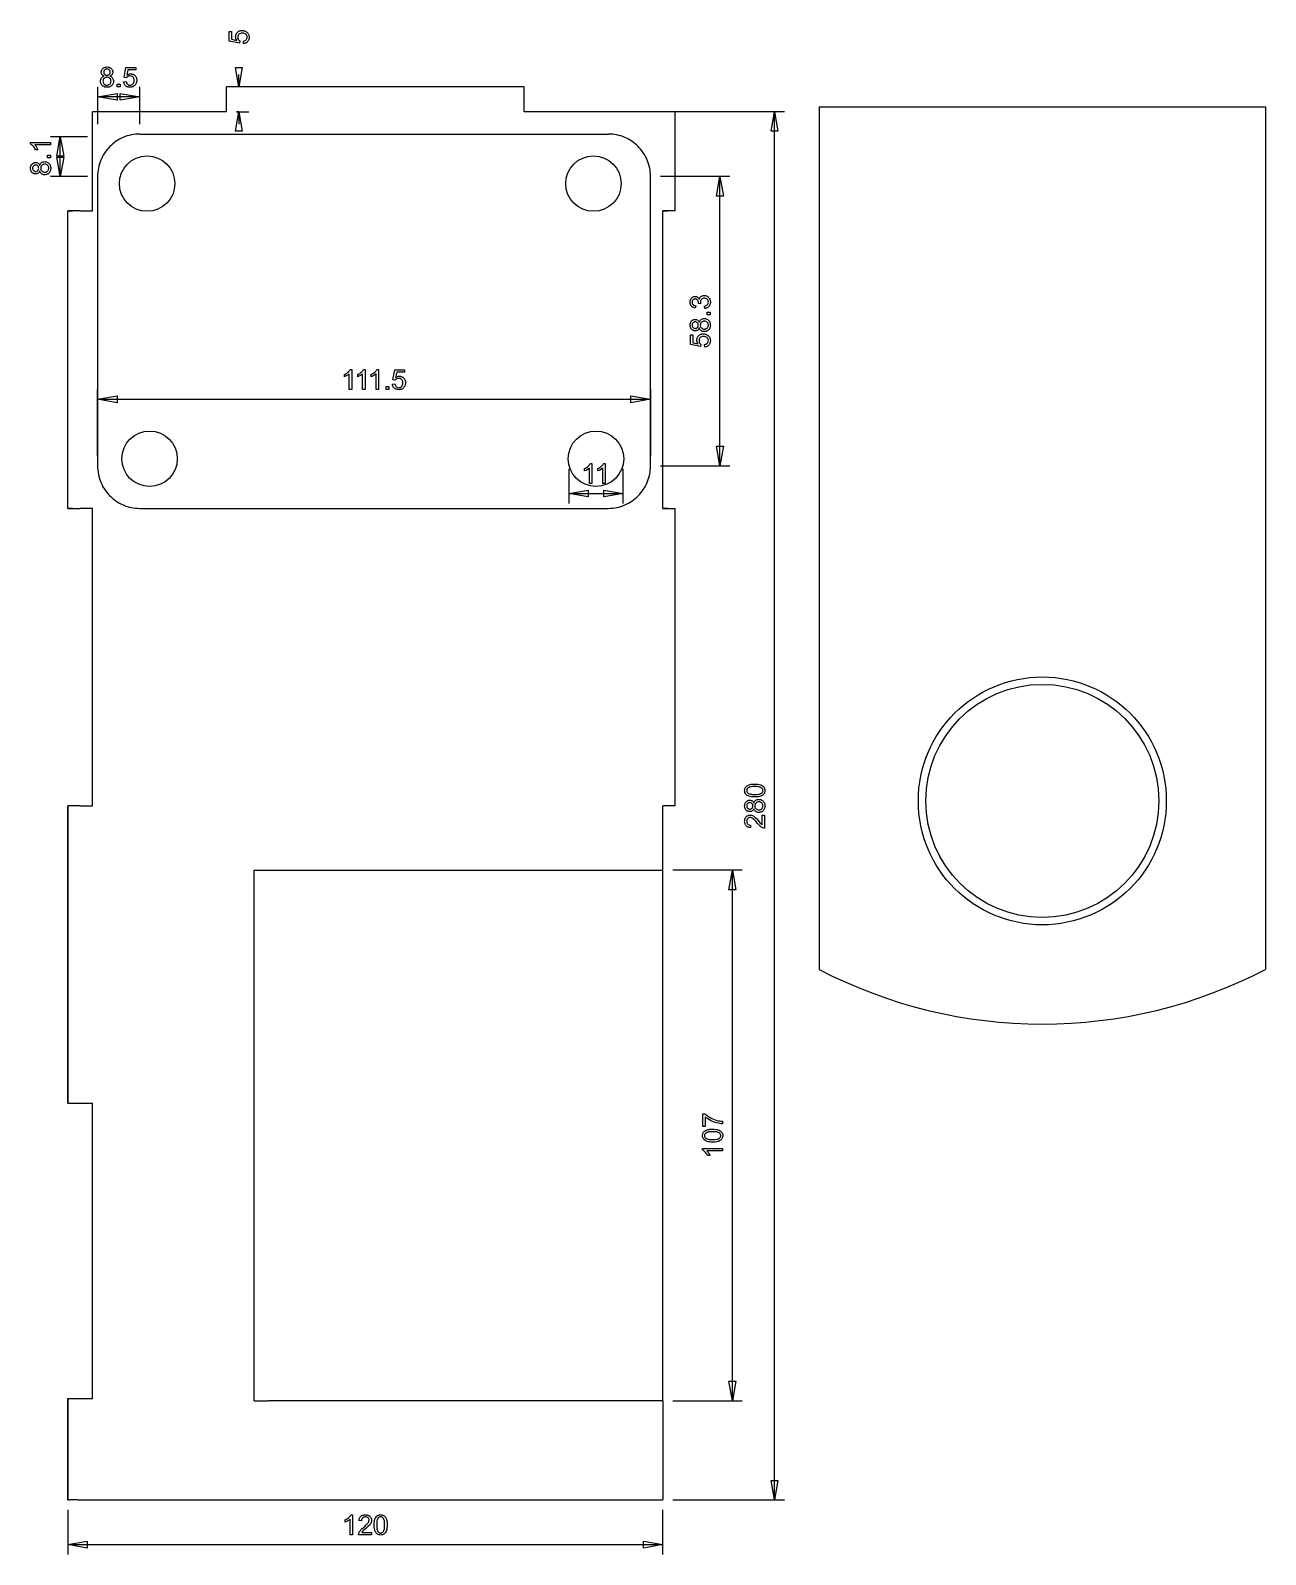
# Model space of a CAD drawing. Extents: x 4 to 590, y 49 to 419.
# Drawn here: x 340.5 to 589.5, y 59 to 366.4 of the extents above; entities that cross this region are included whole.
import ezdxf

# ---------------------------------------------------------------- set-up
doc = ezdxf.new("R2010")
doc.units = 0
doc.header["$LTSCALE"] = 10
doc.layers.add('Layer_1', color=7, linetype='CONTINUOUS')

msp = doc.modelspace()

# ---------------------------------------------------------------- linework, layer by layer
at = {"layer": 'Layer_1', "color": 7, "linetype": 'CONTINUOUS'}
for p, q in [((382.5, 355), (382.5, 357.5)), ((354, 355), (354, 347.5)), ((362.5, 347.5), (362.5, 355)), ((380, 350), (380, 355)), ((440, 355), (380, 355)), ((384.5, 355), (382, 355)), ((440, 350), (440, 355)), ((362.5, 353), (354, 353)), ((499.5, 351), (499.5, 177)), ((499.5, 351), (589.5, 351)), ((589.5, 351), (589.5, 177)), ((353, 330), (353, 350)), ((380, 350), (353, 350)), ((382, 350), (384.5, 350)), ((382.5, 350), (382, 350)), ((382.5, 350), (382.5, 347.5)), ((470, 350), (440, 350)), ((470.5, 350), (470, 350)), ((492.5, 350), (470, 350)), ((470.5, 330), (470.5, 350)), ((490.5, 70), (490.5, 350)), ((344.5, 345), (352, 345)), ((346.5, 336.9), (346.5, 345)), ((362.5, 345.5), (457, 345.5)), ((352, 336.9), (344.5, 336.9)), ((354, 336.9), (354, 278.6)), ((465.5, 278.6), (465.5, 336.9)), ((481.5, 336.9), (467.5, 336.9)), ((479.5, 278.6), (479.5, 336.9)), ((348, 270), (348, 330)), ((350.5, 330), (349, 330)), ((350.5, 330), (353, 330)), ((468, 270), (468, 330)), ((470.5, 330), (469, 330)), ((354, 280.6), (354, 294)), ((465.5, 294), (465.5, 280.6)), ((354, 292), (465.5, 292)), ((449, 278), (449, 271)), ((460, 271), (460, 278)), ((467.5, 278.6), (481.5, 278.6)), ((449, 273), (460, 273)), ((349, 270), (350.5, 270)), ((353, 270), (350.5, 270)), ((353, 210), (353, 270)), ((362.5, 270), (457, 270)), ((469, 270), (470.5, 270)), ((470.5, 210), (470.5, 270)), ((348, 210), (348, 150)), ((349, 210), (348, 210)), ((348, 150), (348, 210)), ((348, 210), (348, 150)), ((350.5, 210), (349, 210)), ((350.5, 210), (353, 210)), ((469, 210), (468, 210)), ((468, 197), (468, 210)), ((470.5, 210), (469, 210)), ((385.6, 90), (385.6, 197)), ((385.6, 197), (468, 197)), ((468, 90), (468, 197)), ((484, 197), (470, 197)), ((482, 90), (482, 197)), ((348, 150), (353, 150)), ((353, 90.5), (353, 150)), ((348, 70), (348, 90.5)), ((348, 90.5), (348, 70)), ((348, 90.5), (348, 70)), ((348, 90.5), (353, 90.5)), ((385.6, 90), (388.45, 90)), ((468, 90), (388.45, 90)), ((468, 90), (468, 70)), ((470, 90), (484, 90)), ((348, 70), (348.5, 70)), ((348, 68), (348, 59)), ((350, 70), (348.5, 70)), ((350, 70), (468, 70)), ((468, 59), (468, 68)), ((470, 70), (492.5, 70)), ((348, 61), (468, 61))]:
    msp.add_line(p, q, dxfattribs=at)
at = {"layer": 'Layer_1', "color": 7, "linetype": 'CONTINUOUS', "flags": 128}
for points in [[(383.45, 363.73), (383.41, 364.25), (383.59, 364.29), (383.74, 364.34), (383.87, 364.42), (383.97, 364.51), (384.06, 364.62), (384.12, 364.74), (384.15, 364.88), (384.16, 365.02), (384.15, 365.19), (384.1, 365.34), (384.01, 365.49), (383.9, 365.62), (383.75, 365.72), (383.59, 365.8), (383.4, 365.85), (383.19, 365.86), (382.99, 365.85), (382.81, 365.8), (382.66, 365.73), (382.52, 365.63), (382.42, 365.5), (382.34, 365.35), (382.3, 365.19), (382.28, 365.01), (382.29, 364.89), (382.31, 364.78), (382.34, 364.68), (382.39, 364.58), (382.45, 364.49), (382.51, 364.41), (382.59, 364.34), (382.67, 364.28), (382.61, 363.82), (380.55, 364.21), (380.55, 366.2), (381.02, 366.2), (381.02, 364.6), (382.1, 364.38), (381.99, 364.57), (381.91, 364.75), (381.86, 364.94), (381.85, 365.14), (381.85, 365.27), (381.87, 365.39), (381.9, 365.51), (381.94, 365.62), (381.99, 365.73), (382.05, 365.83), (382.13, 365.93), (382.21, 366.02), (382.3, 366.11), (382.41, 366.18), (382.51, 366.24), (382.63, 366.29), (382.75, 366.33), (382.87, 366.36), (383, 366.38), (383.14, 366.38), (383.28, 366.38), (383.41, 366.36), (383.53, 366.34), (383.65, 366.3), (383.77, 366.26), (383.88, 366.21), (383.98, 366.14), (384.08, 366.07), (384.2, 365.97), (384.3, 365.86), (384.38, 365.74), (384.45, 365.61), (384.5, 365.48), (384.54, 365.33), (384.56, 365.18), (384.57, 365.02), (384.55, 364.76), (384.53, 364.64), (384.49, 364.52), (384.45, 364.41), (384.4, 364.31), (384.33, 364.22), (384.26, 364.13), (384.18, 364.04), (384.1, 363.97), (384.01, 363.91), (383.91, 363.86), (383.8, 363.81), (383.69, 363.77), (383.58, 363.75), (383.45, 363.73)], [(355.36, 357.17), (355.21, 357.23), (355.09, 357.3), (354.99, 357.39), (354.9, 357.49), (354.84, 357.6), (354.79, 357.72), (354.76, 357.85), (354.76, 357.98), (354.76, 358.09), (354.78, 358.19), (354.8, 358.29), (354.83, 358.39), (354.88, 358.48), (354.93, 358.56), (355, 358.64), (355.07, 358.72), (355.15, 358.79), (355.24, 358.85), (355.33, 358.9), (355.43, 358.94), (355.54, 358.97), (355.66, 359), (355.9, 359.02), (356.15, 359), (356.27, 358.97), (356.38, 358.94), (356.48, 358.9), (356.57, 358.85), (356.66, 358.78), (356.75, 358.71), (356.82, 358.63), (356.89, 358.55), (356.94, 358.47), (356.99, 358.37), (357.02, 358.28), (357.05, 358.18), (357.06, 358.08), (357.07, 357.97), (357.06, 357.84), (357.03, 357.71), (356.98, 357.59), (356.92, 357.49), (356.84, 357.39), (356.74, 357.3), (356.62, 357.23), (356.48, 357.17), (356.65, 357.1), (356.8, 357.01), (356.93, 356.91), (357.04, 356.78), (357.12, 356.64), (357.18, 356.49), (357.22, 356.32), (357.23, 356.14), (357.22, 356.02), (357.21, 355.9), (357.18, 355.78), (357.14, 355.67), (357.09, 355.57), (357.03, 355.47), (356.95, 355.37), (356.87, 355.28), (356.77, 355.2), (356.67, 355.13), (356.56, 355.07), (356.45, 355.02), (356.32, 354.98), (356.19, 354.95), (356.06, 354.94), (355.91, 354.93), (355.77, 354.94), (355.63, 354.95), (355.5, 354.98), (355.38, 355.02), (355.26, 355.07), (355.15, 355.13), (355.05, 355.2), (354.96, 355.28), (354.87, 355.37), (354.8, 355.47), (354.74, 355.57), (354.69, 355.68), (354.65, 355.79), (354.62, 355.91), (354.6, 356.03), (354.59, 356.16), (354.61, 356.34), (354.64, 356.52), (354.71, 356.67), (354.79, 356.81), (354.9, 356.93), (355.03, 357.03), (355.18, 357.11), (355.36, 357.17)], [(355.1, 356.15), (355.11, 356.05), (355.12, 355.95), (355.16, 355.85), (355.2, 355.75), (355.25, 355.65), (355.32, 355.57), (355.4, 355.5), (355.49, 355.44), (355.6, 355.4), (355.7, 355.36), (355.81, 355.34), (355.92, 355.34), (356.09, 355.35), (356.24, 355.39), (356.38, 355.46), (356.5, 355.56), (356.6, 355.68), (356.67, 355.82), (356.71, 355.97), (356.73, 356.14), (356.71, 356.31), (356.67, 356.46), (356.6, 356.6), (356.49, 356.72), (356.37, 356.83), (356.23, 356.9), (356.07, 356.94), (355.9, 356.96), (355.74, 356.94), (355.58, 356.9), (355.45, 356.83), (355.33, 356.73), (355.23, 356.61), (355.16, 356.47), (355.11, 356.32), (355.1, 356.15)], [(355.26, 358), (355.27, 357.87), (355.3, 357.74), (355.36, 357.63), (355.44, 357.54), (355.54, 357.46), (355.65, 357.4), (355.78, 357.37), (355.92, 357.36), (356.05, 357.37), (356.17, 357.4), (356.28, 357.46), (356.38, 357.54), (356.46, 357.63), (356.52, 357.73), (356.55, 357.85), (356.56, 357.97), (356.55, 358.1), (356.52, 358.22), (356.46, 358.33), (356.37, 358.43), (356.28, 358.51), (356.17, 358.57), (356.04, 358.6), (355.91, 358.61), (355.78, 358.6), (355.65, 358.57), (355.54, 358.51), (355.44, 358.43), (355.36, 358.34), (355.3, 358.23), (355.27, 358.12), (355.26, 358)], [(359.26, 356.05), (359.78, 356.09), (359.81, 355.91), (359.87, 355.76), (359.95, 355.63), (360.04, 355.53), (360.15, 355.44), (360.27, 355.38), (360.4, 355.35), (360.55, 355.34), (360.72, 355.35), (360.87, 355.4), (361.02, 355.49), (361.15, 355.6), (361.25, 355.75), (361.33, 355.91), (361.38, 356.1), (361.39, 356.31), (361.38, 356.51), (361.33, 356.69), (361.26, 356.84), (361.16, 356.98), (361.03, 357.08), (360.88, 357.16), (360.72, 357.2), (360.54, 357.22), (360.42, 357.21), (360.31, 357.19), (360.21, 357.16), (360.11, 357.11), (360.02, 357.05), (359.94, 356.99), (359.87, 356.91), (359.81, 356.83), (359.35, 356.89), (359.74, 358.95), (361.72, 358.95), (361.72, 358.48), (360.13, 358.48), (359.91, 357.4), (360.09, 357.51), (360.28, 357.59), (360.47, 357.64), (360.67, 357.65), (360.8, 357.65), (360.92, 357.63), (361.04, 357.6), (361.15, 357.56), (361.26, 357.51), (361.36, 357.45), (361.46, 357.37), (361.55, 357.29), (361.64, 357.2), (361.71, 357.09), (361.77, 356.99), (361.82, 356.87), (361.86, 356.75), (361.89, 356.63), (361.91, 356.5), (361.91, 356.36), (361.91, 356.22), (361.89, 356.09), (361.87, 355.97), (361.83, 355.85), (361.79, 355.73), (361.73, 355.62), (361.67, 355.52), (361.6, 355.42), (361.5, 355.3), (361.39, 355.2), (361.27, 355.12), (361.14, 355.05), (361.01, 355), (360.86, 354.96), (360.71, 354.94), (360.55, 354.93), (360.29, 354.95), (360.16, 354.97), (360.05, 355.01), (359.94, 355.05), (359.84, 355.1), (359.74, 355.17), (359.65, 355.24), (359.57, 355.32), (359.5, 355.4), (359.44, 355.49), (359.38, 355.59), (359.34, 355.7), (359.3, 355.81), (359.28, 355.92), (359.26, 356.05)], [(382.5, 355), (381.81, 358.94), (383.19, 358.94), (382.5, 355)], [(354, 353), (357.94, 353.69), (357.94, 352.31), (354, 353)], [(357.98, 355), (357.98, 355.56), (358.54, 355.56), (358.54, 355), (357.98, 355)], [(362.5, 353), (358.57, 352.31), (358.57, 353.69), (362.5, 353)], [(382.5, 350), (383.19, 346.06), (381.81, 346.06), (382.5, 350)], [(490.5, 350), (491.19, 346.06), (489.81, 346.06), (490.5, 350)], [(346.5, 345), (347.19, 341.06), (345.81, 341.06), (346.5, 345)], [(344.5, 343.81), (344.5, 343.32), (341.37, 343.32), (341.54, 343.11), (341.71, 342.85), (341.86, 342.58), (341.96, 342.33), (341.49, 342.33), (341.39, 342.53), (341.27, 342.72), (341.15, 342.89), (341.02, 343.05), (340.88, 343.2), (340.75, 343.32), (340.61, 343.42), (340.48, 343.49), (340.48, 343.81), (344.5, 343.81)], [(344.5, 340.68), (343.94, 340.68), (343.94, 341.24), (344.5, 341.24), (344.5, 340.68)], [(342.33, 338.05), (342.27, 337.91), (342.2, 337.79), (342.11, 337.68), (342.01, 337.6), (341.9, 337.54), (341.78, 337.49), (341.65, 337.46), (341.52, 337.45), (341.41, 337.46), (341.31, 337.47), (341.21, 337.5), (341.11, 337.53), (341.02, 337.58), (340.94, 337.63), (340.86, 337.69), (340.78, 337.77), (340.71, 337.85), (340.65, 337.94), (340.6, 338.03), (340.56, 338.13), (340.53, 338.24), (340.5, 338.35), (340.48, 338.6), (340.5, 338.85), (340.53, 338.97), (340.56, 339.07), (340.6, 339.18), (340.65, 339.27), (340.72, 339.36), (340.79, 339.44), (340.87, 339.52), (340.95, 339.58), (341.03, 339.64), (341.13, 339.68), (341.22, 339.72), (341.32, 339.74), (341.42, 339.76), (341.53, 339.76), (341.66, 339.75), (341.79, 339.73), (341.91, 339.68), (342.01, 339.62), (342.11, 339.54), (342.2, 339.43), (342.27, 339.31), (342.33, 339.17), (342.4, 339.35), (342.49, 339.5), (342.59, 339.63), (342.72, 339.74), (342.86, 339.82), (343.01, 339.88), (343.18, 339.92), (343.36, 339.93), (343.48, 339.92), (343.6, 339.9), (343.72, 339.88), (343.83, 339.84), (343.93, 339.79), (344.03, 339.72), (344.13, 339.65), (344.22, 339.56), (344.3, 339.47), (344.37, 339.37), (344.43, 339.26), (344.48, 339.14), (344.52, 339.02), (344.55, 338.89), (344.56, 338.75), (344.57, 338.61), (344.56, 338.47), (344.55, 338.33), (344.52, 338.2), (344.48, 338.07), (344.43, 337.96), (344.37, 337.85), (344.3, 337.75), (344.22, 337.65), (344.13, 337.57), (344.03, 337.5), (343.93, 337.43), (343.82, 337.38), (343.71, 337.34), (343.59, 337.31), (343.47, 337.3), (343.34, 337.29), (343.16, 337.3), (342.98, 337.34), (342.83, 337.4), (342.69, 337.49), (342.57, 337.6), (342.47, 337.73), (342.39, 337.88), (342.33, 338.05)], [(341.5, 337.95), (341.63, 337.97), (341.76, 338), (341.87, 338.06), (341.96, 338.14), (342.04, 338.24), (342.1, 338.35), (342.13, 338.47), (342.14, 338.61), (342.13, 338.75), (342.1, 338.87), (342.04, 338.98), (341.96, 339.08), (341.87, 339.16), (341.77, 339.21), (341.65, 339.25), (341.53, 339.26), (341.4, 339.25), (341.28, 339.21), (341.17, 339.15), (341.07, 339.07), (340.99, 338.97), (340.93, 338.86), (340.9, 338.74), (340.89, 338.61), (340.9, 338.47), (340.93, 338.35), (340.99, 338.24), (341.07, 338.14), (341.16, 338.06), (341.27, 338), (341.38, 337.97), (341.5, 337.95)], [(343.35, 337.8), (343.45, 337.8), (343.55, 337.82), (343.65, 337.85), (343.75, 337.9), (343.85, 337.95), (343.93, 338.02), (344, 338.1), (344.06, 338.19), (344.1, 338.29), (344.14, 338.4), (344.16, 338.5), (344.16, 338.62), (344.15, 338.78), (344.11, 338.94), (344.04, 339.07), (343.94, 339.2), (343.82, 339.3), (343.68, 339.37), (343.53, 339.41), (343.36, 339.43), (343.19, 339.41), (343.04, 339.37), (342.9, 339.29), (342.78, 339.19), (342.67, 339.06), (342.6, 338.92), (342.56, 338.77), (342.54, 338.6), (342.56, 338.43), (342.6, 338.28), (342.67, 338.15), (342.77, 338.02), (342.89, 337.92), (343.03, 337.85), (343.18, 337.81), (343.35, 337.8)], [(346.5, 336.9), (345.81, 340.84), (347.19, 340.84), (346.5, 336.9)], [(479.5, 336.9), (480.19, 332.96), (478.81, 332.96), (479.5, 336.9)], [(349, 330), (348, 330), (349, 330)], [(469, 330), (468, 330), (469, 330)], [(476.44, 310.31), (476.38, 310.81), (476.57, 310.86), (476.74, 310.92), (476.87, 311), (476.98, 311.09), (477.06, 311.2), (477.12, 311.32), (477.15, 311.45), (477.16, 311.59), (477.15, 311.76), (477.1, 311.91), (477.03, 312.05), (476.92, 312.17), (476.8, 312.28), (476.66, 312.35), (476.5, 312.4), (476.33, 312.41), (476.17, 312.4), (476.02, 312.36), (475.89, 312.29), (475.77, 312.19), (475.68, 312.07), (475.61, 311.94), (475.57, 311.79), (475.55, 311.63), (475.57, 311.47), (475.61, 311.28), (475.18, 311.34), (475.18, 311.42), (475.17, 311.57), (475.14, 311.72), (475.09, 311.85), (475.02, 311.98), (474.92, 312.09), (474.81, 312.17), (474.67, 312.22), (474.51, 312.23), (474.38, 312.22), (474.27, 312.19), (474.16, 312.13), (474.06, 312.05), (473.99, 311.95), (473.93, 311.84), (473.9, 311.72), (473.89, 311.58), (473.9, 311.44), (473.93, 311.32), (473.99, 311.2), (474.07, 311.1), (474.17, 311.01), (474.29, 310.94), (474.44, 310.89), (474.61, 310.86), (474.52, 310.36), (474.29, 310.42), (474.08, 310.51), (473.9, 310.63), (473.76, 310.77), (473.64, 310.94), (473.55, 311.13), (473.5, 311.34), (473.48, 311.57), (473.49, 311.73), (473.52, 311.88), (473.56, 312.03), (473.62, 312.17), (473.7, 312.3), (473.79, 312.41), (473.89, 312.51), (474.01, 312.59), (474.13, 312.66), (474.26, 312.7), (474.39, 312.73), (474.52, 312.74), (474.65, 312.73), (474.77, 312.7), (474.89, 312.66), (475, 312.6), (475.1, 312.52), (475.19, 312.43), (475.27, 312.31), (475.33, 312.19), (475.39, 312.35), (475.46, 312.5), (475.56, 312.63), (475.67, 312.74), (475.81, 312.82), (475.96, 312.89), (476.13, 312.92), (476.32, 312.93), (476.45, 312.93), (476.57, 312.91), (476.69, 312.88), (476.8, 312.84), (476.91, 312.78), (477.01, 312.72), (477.11, 312.64), (477.21, 312.55), (477.29, 312.45), (477.37, 312.35), (477.43, 312.24), (477.48, 312.12), (477.52, 312), (477.55, 311.87), (477.57, 311.73), (477.57, 311.59), (477.57, 311.46), (477.55, 311.33), (477.53, 311.22), (477.49, 311.1), (477.45, 311), (477.39, 310.9), (477.33, 310.8), (477.26, 310.71), (477.18, 310.63), (477.09, 310.56), (477, 310.49), (476.9, 310.44), (476.79, 310.39), (476.68, 310.36), (476.57, 310.33), (476.44, 310.31)], [(475.33, 306.41), (475.27, 306.26), (475.2, 306.14), (475.11, 306.04), (475.01, 305.95), (474.9, 305.89), (474.78, 305.84), (474.65, 305.82), (474.52, 305.81), (474.41, 305.81), (474.31, 305.83), (474.21, 305.85), (474.11, 305.89), (474.02, 305.93), (473.94, 305.98), (473.86, 306.05), (473.78, 306.12), (473.71, 306.2), (473.65, 306.29), (473.6, 306.39), (473.56, 306.49), (473.53, 306.59), (473.5, 306.71), (473.48, 306.96), (473.5, 307.21), (473.53, 307.32), (473.56, 307.43), (473.6, 307.53), (473.65, 307.63), (473.72, 307.72), (473.79, 307.8), (473.87, 307.87), (473.95, 307.94), (474.03, 307.99), (474.13, 308.04), (474.22, 308.07), (474.32, 308.1), (474.42, 308.11), (474.53, 308.12), (474.66, 308.11), (474.79, 308.08), (474.91, 308.04), (475.01, 307.97), (475.11, 307.89), (475.2, 307.79), (475.27, 307.67), (475.33, 307.53), (475.4, 307.7), (475.49, 307.85), (475.59, 307.98), (475.72, 308.09), (475.86, 308.17), (476.01, 308.23), (476.18, 308.27), (476.36, 308.28), (476.48, 308.28), (476.6, 308.26), (476.72, 308.23), (476.83, 308.19), (476.93, 308.14), (477.03, 308.08), (477.13, 308), (477.22, 307.92), (477.3, 307.82), (477.37, 307.72), (477.43, 307.61), (477.48, 307.5), (477.52, 307.38), (477.55, 307.25), (477.56, 307.11), (477.57, 306.96), (477.56, 306.82), (477.55, 306.68), (477.52, 306.55), (477.48, 306.43), (477.43, 306.31), (477.37, 306.2), (477.3, 306.1), (477.22, 306.01), (477.13, 305.92), (477.03, 305.85), (476.93, 305.79), (476.82, 305.74), (476.71, 305.7), (476.59, 305.67), (476.47, 305.65), (476.34, 305.65), (476.16, 305.66), (475.98, 305.7), (475.83, 305.76), (475.69, 305.84), (475.57, 305.95), (475.47, 306.08), (475.39, 306.24), (475.33, 306.41)], [(474.5, 306.31), (474.63, 306.32), (474.76, 306.36), (474.87, 306.41), (474.96, 306.49), (475.04, 306.59), (475.1, 306.7), (475.13, 306.83), (475.14, 306.97), (475.13, 307.1), (475.1, 307.23), (475.04, 307.34), (474.96, 307.43), (474.87, 307.51), (474.77, 307.57), (474.65, 307.6), (474.53, 307.61), (474.4, 307.6), (474.28, 307.57), (474.17, 307.51), (474.07, 307.43), (473.99, 307.33), (473.93, 307.22), (473.9, 307.09), (473.89, 306.96), (473.9, 306.83), (473.93, 306.7), (473.99, 306.59), (474.07, 306.49), (474.16, 306.41), (474.27, 306.36), (474.38, 306.32), (474.5, 306.31)], [(476.35, 306.15), (476.45, 306.16), (476.55, 306.18), (476.65, 306.21), (476.75, 306.25), (476.85, 306.31), (476.93, 306.37), (477, 306.45), (477.06, 306.55), (477.1, 306.65), (477.14, 306.75), (477.16, 306.86), (477.16, 306.97), (477.15, 307.14), (477.11, 307.29), (477.04, 307.43), (476.94, 307.55), (476.82, 307.65), (476.68, 307.72), (476.53, 307.77), (476.36, 307.78), (476.19, 307.77), (476.04, 307.72), (475.9, 307.65), (475.78, 307.54), (475.67, 307.42), (475.6, 307.28), (475.56, 307.12), (475.54, 306.95), (475.56, 306.79), (475.6, 306.64), (475.67, 306.5), (475.77, 306.38), (475.89, 306.28), (476.03, 306.21), (476.18, 306.17), (476.35, 306.15)], [(477.5, 309.04), (476.94, 309.04), (476.94, 309.59), (477.5, 309.59), (477.5, 309.04)], [(476.45, 302.54), (476.41, 303.06), (476.59, 303.1), (476.74, 303.15), (476.87, 303.23), (476.97, 303.33), (477.06, 303.44), (477.12, 303.56), (477.15, 303.69), (477.16, 303.83), (477.15, 304), (477.1, 304.16), (477.01, 304.3), (476.9, 304.43), (476.75, 304.54), (476.59, 304.61), (476.4, 304.66), (476.19, 304.67), (475.99, 304.66), (475.81, 304.62), (475.66, 304.54), (475.52, 304.44), (475.42, 304.31), (475.34, 304.17), (475.3, 304), (475.28, 303.82), (475.29, 303.71), (475.31, 303.6), (475.34, 303.49), (475.39, 303.39), (475.45, 303.3), (475.51, 303.22), (475.59, 303.15), (475.67, 303.09), (475.61, 302.63), (473.55, 303.02), (473.55, 305.01), (474.02, 305.01), (474.02, 303.41), (475.1, 303.2), (474.99, 303.38), (474.91, 303.57), (474.86, 303.76), (474.85, 303.95), (474.85, 304.08), (474.87, 304.2), (474.9, 304.32), (474.94, 304.43), (474.99, 304.54), (475.05, 304.65), (475.13, 304.74), (475.21, 304.84), (475.3, 304.92), (475.41, 304.99), (475.51, 305.06), (475.63, 305.11), (475.75, 305.15), (475.87, 305.17), (476, 305.19), (476.14, 305.2), (476.28, 305.19), (476.41, 305.18), (476.53, 305.15), (476.65, 305.12), (476.77, 305.07), (476.88, 305.02), (476.98, 304.95), (477.08, 304.88), (477.2, 304.78), (477.3, 304.67), (477.38, 304.55), (477.45, 304.42), (477.5, 304.29), (477.54, 304.14), (477.56, 303.99), (477.57, 303.83), (477.55, 303.57), (477.53, 303.45), (477.49, 303.33), (477.45, 303.23), (477.4, 303.12), (477.33, 303.03), (477.26, 302.94), (477.18, 302.86), (477.1, 302.78), (477.01, 302.72), (476.91, 302.67), (476.8, 302.62), (476.69, 302.59), (476.58, 302.56), (476.45, 302.54)], [(405.25, 294), (404.76, 294), (404.76, 297.13), (404.56, 296.96), (404.3, 296.79), (404.03, 296.64), (403.78, 296.54), (403.78, 297.01), (403.98, 297.11), (404.17, 297.23), (404.34, 297.35), (404.5, 297.48), (404.64, 297.62), (404.77, 297.75), (404.86, 297.89), (404.94, 298.02), (405.25, 298.02), (405.25, 294)], [(407.95, 294), (407.46, 294), (407.46, 297.13), (407.25, 296.96), (406.99, 296.79), (406.72, 296.64), (406.47, 296.54), (406.47, 297.01), (406.67, 297.11), (406.86, 297.23), (407.03, 297.35), (407.19, 297.48), (407.34, 297.62), (407.46, 297.75), (407.56, 297.89), (407.63, 298.02), (407.95, 298.02), (407.95, 294)], [(410.64, 294), (410.15, 294), (410.15, 297.13), (409.94, 296.96), (409.68, 296.79), (409.41, 296.64), (409.17, 296.54), (409.17, 297.01), (409.37, 297.11), (409.55, 297.23), (409.73, 297.35), (409.89, 297.48), (410.03, 297.62), (410.15, 297.75), (410.25, 297.89), (410.32, 298.02), (410.64, 298.02), (410.64, 294)], [(413.45, 295.05), (413.97, 295.09), (414.01, 294.91), (414.06, 294.76), (414.14, 294.63), (414.23, 294.53), (414.34, 294.44), (414.46, 294.38), (414.59, 294.35), (414.74, 294.34), (414.91, 294.35), (415.06, 294.4), (415.21, 294.49), (415.34, 294.6), (415.44, 294.75), (415.52, 294.91), (415.57, 295.1), (415.58, 295.31), (415.57, 295.51), (415.52, 295.69), (415.45, 295.84), (415.35, 295.98), (415.22, 296.08), (415.07, 296.16), (414.91, 296.2), (414.73, 296.22), (414.61, 296.21), (414.5, 296.19), (414.4, 296.16), (414.3, 296.11), (414.21, 296.05), (414.13, 295.99), (414.06, 295.91), (414, 295.83), (413.54, 295.89), (413.93, 297.95), (415.92, 297.95), (415.92, 297.48), (414.32, 297.48), (414.1, 296.4), (414.29, 296.51), (414.47, 296.59), (414.66, 296.64), (414.86, 296.65), (414.99, 296.65), (415.11, 296.63), (415.23, 296.6), (415.34, 296.56), (415.45, 296.51), (415.55, 296.45), (415.65, 296.37), (415.74, 296.29), (415.83, 296.2), (415.9, 296.09), (415.96, 295.99), (416.01, 295.87), (416.05, 295.75), (416.08, 295.63), (416.1, 295.5), (416.1, 295.36), (416.1, 295.22), (416.08, 295.09), (416.06, 294.97), (416.02, 294.85), (415.98, 294.73), (415.93, 294.62), (415.86, 294.52), (415.79, 294.42), (415.69, 294.3), (415.58, 294.2), (415.46, 294.12), (415.33, 294.05), (415.2, 294), (415.05, 293.96), (414.9, 293.94), (414.74, 293.93), (414.48, 293.95), (414.36, 293.97), (414.24, 294.01), (414.13, 294.05), (414.03, 294.1), (413.93, 294.17), (413.85, 294.24), (413.76, 294.32), (413.69, 294.4), (413.63, 294.49), (413.57, 294.59), (413.53, 294.7), (413.49, 294.81), (413.47, 294.92), (413.45, 295.05)], [(354, 292), (357.94, 292.69), (357.94, 291.31), (354, 292)], [(412.17, 294), (412.17, 294.56), (412.73, 294.56), (412.73, 294), (412.17, 294)], [(465.5, 292), (461.56, 291.31), (461.56, 292.69), (465.5, 292)], [(479.5, 278.6), (478.81, 282.54), (480.19, 282.54), (479.5, 278.6)], [(453.68, 275), (453.19, 275), (453.19, 278.13), (452.99, 277.96), (452.73, 277.79), (452.45, 277.64), (452.21, 277.54), (452.21, 278.01), (452.41, 278.11), (452.59, 278.23), (452.77, 278.35), (452.93, 278.48), (453.07, 278.62), (453.19, 278.75), (453.29, 278.89), (453.36, 279.02), (453.68, 279.02), (453.68, 275)], [(456.37, 275), (455.88, 275), (455.88, 278.13), (455.68, 277.96), (455.42, 277.79), (455.14, 277.64), (454.9, 277.54), (454.9, 278.01), (455.1, 278.11), (455.29, 278.23), (455.46, 278.35), (455.62, 278.48), (455.76, 278.62), (455.88, 278.75), (455.98, 278.89), (456.06, 279.02), (456.37, 279.02), (456.37, 275)], [(449, 273), (452.94, 273.69), (452.94, 272.31), (449, 273)], [(460, 273), (456.06, 272.31), (456.06, 273.69), (460, 273)], [(349, 270), (348, 270), (349, 270)], [(469, 270), (468, 270), (469, 270)], [(486.53, 211.79), (486.19, 211.79), (485.89, 211.82), (485.62, 211.87), (485.39, 211.93), (485.18, 212.01), (485, 212.11), (484.85, 212.23), (484.72, 212.37), (484.62, 212.52), (484.54, 212.69), (484.5, 212.88), (484.48, 213.09), (484.49, 213.25), (484.52, 213.39), (484.56, 213.53), (484.61, 213.65), (484.69, 213.77), (484.77, 213.88), (484.87, 213.97), (484.99, 214.06), (485.12, 214.13), (485.26, 214.2), (485.41, 214.25), (485.58, 214.3), (485.77, 214.34), (485.99, 214.37), (486.25, 214.39), (486.53, 214.39), (486.86, 214.39), (487.16, 214.36), (487.43, 214.31), (487.66, 214.25), (487.87, 214.17), (488.05, 214.07), (488.2, 213.95), (488.33, 213.82), (488.44, 213.66), (488.51, 213.49), (488.55, 213.3), (488.57, 213.09), (488.56, 212.95), (488.54, 212.82), (488.51, 212.69), (488.46, 212.57), (488.41, 212.46), (488.33, 212.36), (488.25, 212.27), (488.15, 212.18), (488.02, 212.09), (487.86, 212.01), (487.69, 211.94), (487.5, 211.88), (487.28, 211.84), (487.05, 211.81), (486.8, 211.79), (486.53, 211.79)], [(486.53, 212.29), (486.98, 212.3), (487.35, 212.35), (487.5, 212.38), (487.63, 212.42), (487.75, 212.47), (487.84, 212.52), (487.98, 212.64), (488.04, 212.71), (488.08, 212.78), (488.12, 212.85), (488.14, 212.93), (488.16, 213.01), (488.16, 213.09), (488.16, 213.17), (488.14, 213.25), (488.12, 213.33), (488.08, 213.4), (488.04, 213.47), (487.98, 213.54), (487.84, 213.66), (487.74, 213.71), (487.63, 213.76), (487.5, 213.8), (487.35, 213.83), (486.98, 213.88), (486.53, 213.89), (486.07, 213.88), (485.71, 213.83), (485.55, 213.8), (485.42, 213.76), (485.31, 213.71), (485.21, 213.66), (485.07, 213.54), (485.02, 213.47), (484.97, 213.4), (484.94, 213.33), (484.91, 213.25), (484.9, 213.17), (484.89, 213.08), (484.91, 212.92), (484.96, 212.78), (485.05, 212.65), (485.18, 212.54), (485.28, 212.48), (485.4, 212.43), (485.54, 212.39), (485.7, 212.35), (485.88, 212.33), (486.07, 212.31), (486.53, 212.29)], [(486.33, 209.43), (486.27, 209.29), (486.2, 209.17), (486.11, 209.06), (486.01, 208.98), (485.9, 208.92), (485.78, 208.87), (485.65, 208.84), (485.52, 208.83), (485.41, 208.84), (485.31, 208.85), (485.21, 208.88), (485.11, 208.91), (485.02, 208.96), (484.94, 209.01), (484.86, 209.07), (484.78, 209.15), (484.71, 209.23), (484.65, 209.32), (484.6, 209.41), (484.56, 209.51), (484.53, 209.62), (484.5, 209.73), (484.48, 209.98), (484.5, 210.23), (484.53, 210.35), (484.56, 210.45), (484.6, 210.56), (484.65, 210.65), (484.72, 210.74), (484.79, 210.83), (484.87, 210.9), (484.95, 210.97), (485.03, 211.02), (485.13, 211.06), (485.22, 211.1), (485.32, 211.12), (485.42, 211.14), (485.53, 211.14), (485.66, 211.14), (485.79, 211.11), (485.91, 211.06), (486.01, 211), (486.11, 210.92), (486.2, 210.81), (486.27, 210.69), (486.33, 210.56), (486.4, 210.73), (486.49, 210.88), (486.59, 211.01), (486.72, 211.12), (486.86, 211.2), (487.01, 211.26), (487.18, 211.3), (487.36, 211.31), (487.48, 211.3), (487.6, 211.29), (487.72, 211.26), (487.83, 211.22), (487.93, 211.17), (488.03, 211.1), (488.13, 211.03), (488.22, 210.95), (488.3, 210.85), (488.37, 210.75), (488.43, 210.64), (488.48, 210.53), (488.52, 210.4), (488.55, 210.27), (488.56, 210.13), (488.57, 209.99), (488.56, 209.85), (488.55, 209.71), (488.52, 209.58), (488.48, 209.46), (488.43, 209.34), (488.37, 209.23), (488.3, 209.13), (488.22, 209.04), (488.13, 208.95), (488.03, 208.88), (487.93, 208.81), (487.82, 208.76), (487.71, 208.72), (487.59, 208.7), (487.47, 208.68), (487.34, 208.67), (487.16, 208.68), (486.98, 208.72), (486.83, 208.78), (486.69, 208.87), (486.57, 208.98), (486.47, 209.11), (486.39, 209.26), (486.33, 209.43)], [(485.5, 209.34), (485.63, 209.35), (485.76, 209.38), (485.87, 209.44), (485.96, 209.52), (486.04, 209.62), (486.1, 209.73), (486.13, 209.85), (486.14, 209.99), (486.13, 210.13), (486.1, 210.25), (486.04, 210.36), (485.96, 210.46), (485.87, 210.54), (485.77, 210.59), (485.65, 210.63), (485.53, 210.64), (485.4, 210.63), (485.28, 210.59), (485.17, 210.53), (485.07, 210.45), (484.99, 210.35), (484.93, 210.24), (484.9, 210.12), (484.89, 209.99), (484.9, 209.85), (484.93, 209.73), (484.99, 209.62), (485.07, 209.52), (485.16, 209.44), (485.27, 209.38), (485.38, 209.35), (485.5, 209.34)], [(487.35, 209.18), (487.45, 209.18), (487.55, 209.2), (487.65, 209.23), (487.75, 209.28), (487.85, 209.33), (487.93, 209.4), (488, 209.48), (488.06, 209.57), (488.1, 209.67), (488.14, 209.78), (488.16, 209.88), (488.16, 210), (488.15, 210.16), (488.11, 210.32), (488.04, 210.45), (487.94, 210.58), (487.82, 210.68), (487.68, 210.75), (487.53, 210.79), (487.36, 210.81), (487.19, 210.79), (487.04, 210.75), (486.9, 210.67), (486.78, 210.57), (486.67, 210.44), (486.6, 210.3), (486.56, 210.15), (486.54, 209.98), (486.56, 209.81), (486.6, 209.66), (486.67, 209.53), (486.77, 209.41), (486.89, 209.31), (487.03, 209.23), (487.18, 209.19), (487.35, 209.18)], [(488.03, 208.15), (488.5, 208.15), (488.5, 205.51), (488.33, 205.52), (488.16, 205.56), (488.02, 205.62), (487.89, 205.7), (487.76, 205.78), (487.63, 205.89), (487.49, 206.01), (487.34, 206.16), (487.02, 206.53), (486.77, 206.83), (486.54, 207.08), (486.34, 207.27), (486.17, 207.41), (486.02, 207.51), (485.87, 207.58), (485.72, 207.63), (485.58, 207.64), (485.44, 207.63), (485.31, 207.59), (485.2, 207.52), (485.09, 207.43), (485, 207.32), (484.94, 207.19), (484.9, 207.05), (484.89, 206.89), (484.9, 206.72), (484.94, 206.57), (485.01, 206.44), (485.1, 206.32), (485.22, 206.23), (485.36, 206.16), (485.51, 206.12), (485.69, 206.11), (485.64, 205.6), (485.5, 205.62), (485.37, 205.64), (485.25, 205.68), (485.14, 205.72), (485.04, 205.78), (484.94, 205.84), (484.86, 205.91), (484.78, 205.99), (484.71, 206.08), (484.65, 206.17), (484.6, 206.28), (484.56, 206.39), (484.53, 206.5), (484.5, 206.63), (484.48, 206.9), (484.49, 207.04), (484.5, 207.17), (484.53, 207.3), (484.56, 207.41), (484.61, 207.52), (484.66, 207.63), (484.73, 207.72), (484.8, 207.81), (484.89, 207.89), (484.97, 207.96), (485.06, 208.01), (485.16, 208.06), (485.26, 208.1), (485.37, 208.13), (485.48, 208.14), (485.59, 208.15), (485.71, 208.14), (485.83, 208.12), (485.95, 208.09), (486.07, 208.05), (486.18, 207.99), (486.3, 207.92), (486.43, 207.83), (486.55, 207.72), (486.86, 207.42), (487.26, 206.96), (487.57, 206.6), (487.76, 206.4), (487.89, 206.28), (488.03, 206.19), (488.03, 208.15)], [(482, 197), (482.69, 193.06), (481.31, 193.06), (482, 197)], [(476.52, 145.32), (476.05, 145.32), (476.05, 147.91), (476.43, 147.91), (476.65, 147.72), (476.91, 147.53), (477.19, 147.34), (477.51, 147.15), (477.85, 146.97), (478.2, 146.82), (478.55, 146.68), (478.9, 146.57), (479.16, 146.5), (479.43, 146.45), (479.71, 146.41), (480, 146.38), (480, 145.88), (479.75, 145.89), (479.48, 145.93), (479.18, 145.99), (478.86, 146.06), (478.53, 146.16), (478.2, 146.28), (477.88, 146.42), (477.57, 146.57), (477.27, 146.74), (477, 146.91), (476.75, 147.09), (476.52, 147.28), (476.52, 145.32)], [(478.03, 142.18), (477.69, 142.19), (477.39, 142.21), (477.12, 142.26), (476.89, 142.32), (476.68, 142.41), (476.5, 142.51), (476.35, 142.62), (476.22, 142.76), (476.12, 142.91), (476.04, 143.08), (476, 143.27), (475.98, 143.48), (475.99, 143.64), (476.02, 143.78), (476.06, 143.92), (476.11, 144.05), (476.19, 144.16), (476.27, 144.27), (476.37, 144.36), (476.49, 144.45), (476.62, 144.52), (476.76, 144.59), (476.91, 144.65), (477.08, 144.7), (477.27, 144.74), (477.49, 144.76), (477.75, 144.78), (478.03, 144.79), (478.36, 144.78), (478.66, 144.75), (478.93, 144.71), (479.16, 144.64), (479.37, 144.56), (479.55, 144.46), (479.7, 144.34), (479.83, 144.21), (479.94, 144.06), (480.01, 143.88), (480.05, 143.69), (480.07, 143.48), (480.06, 143.34), (480.04, 143.21), (480.01, 143.08), (479.96, 142.97), (479.91, 142.86), (479.83, 142.75), (479.75, 142.66), (479.65, 142.57), (479.52, 142.48), (479.36, 142.4), (479.19, 142.33), (479, 142.28), (478.78, 142.23), (478.55, 142.2), (478.3, 142.18), (478.03, 142.18)], [(478.03, 142.68), (478.48, 142.7), (478.85, 142.74), (479, 142.77), (479.13, 142.81), (479.25, 142.86), (479.34, 142.91), (479.48, 143.04), (479.54, 143.1), (479.58, 143.17), (479.62, 143.24), (479.64, 143.32), (479.66, 143.4), (479.66, 143.48), (479.66, 143.57), (479.64, 143.64), (479.62, 143.72), (479.58, 143.79), (479.54, 143.86), (479.48, 143.93), (479.34, 144.05), (479.24, 144.11), (479.13, 144.15), (479, 144.19), (478.85, 144.22), (478.48, 144.27), (478.03, 144.28), (477.57, 144.27), (477.21, 144.22), (477.05, 144.19), (476.92, 144.15), (476.81, 144.11), (476.71, 144.05), (476.57, 143.93), (476.52, 143.86), (476.47, 143.79), (476.44, 143.72), (476.41, 143.64), (476.4, 143.56), (476.39, 143.48), (476.41, 143.32), (476.46, 143.17), (476.55, 143.05), (476.68, 142.94), (476.78, 142.88), (476.9, 142.83), (477.04, 142.78), (477.2, 142.75), (477.38, 142.72), (477.57, 142.7), (478.03, 142.68)], [(480, 140.92), (480, 140.43), (476.87, 140.43), (477.04, 140.22), (477.21, 139.96), (477.36, 139.69), (477.46, 139.45), (476.99, 139.45), (476.89, 139.65), (476.77, 139.83), (476.65, 140.01), (476.52, 140.17), (476.38, 140.31), (476.25, 140.43), (476.11, 140.53), (475.98, 140.6), (475.98, 140.92), (480, 140.92)], [(482, 90), (481.31, 93.94), (482.69, 93.94), (482, 90)], [(490.5, 70), (489.81, 73.94), (491.19, 73.94), (490.5, 70)], [(405.42, 63), (404.93, 63), (404.93, 66.13), (404.72, 65.96), (404.46, 65.79), (404.19, 65.64), (403.95, 65.54), (403.95, 66.01), (404.15, 66.11), (404.33, 66.23), (404.51, 66.35), (404.67, 66.48), (404.81, 66.62), (404.93, 66.75), (405.03, 66.89), (405.1, 67.02), (405.42, 67.02), (405.42, 63)], [(409.26, 63.47), (409.26, 63), (406.62, 63), (406.63, 63.17), (406.67, 63.34), (406.73, 63.48), (406.8, 63.61), (406.89, 63.74), (407, 63.87), (407.12, 64.01), (407.27, 64.16), (407.64, 64.48), (407.94, 64.73), (408.18, 64.96), (408.38, 65.16), (408.52, 65.33), (408.62, 65.48), (408.69, 65.63), (408.73, 65.78), (408.75, 65.92), (408.74, 66.06), (408.7, 66.19), (408.63, 66.3), (408.54, 66.41), (408.43, 66.5), (408.3, 66.56), (408.16, 66.6), (408, 66.61), (407.83, 66.6), (407.68, 66.56), (407.54, 66.49), (407.43, 66.4), (407.34, 66.28), (407.27, 66.14), (407.23, 65.99), (407.21, 65.81), (406.71, 65.86), (406.73, 66), (406.75, 66.13), (406.79, 66.25), (406.83, 66.36), (406.88, 66.46), (406.95, 66.56), (407.02, 66.64), (407.1, 66.72), (407.19, 66.79), (407.28, 66.85), (407.38, 66.9), (407.49, 66.94), (407.61, 66.97), (407.74, 67), (408.01, 67.02), (408.15, 67.01), (408.28, 67), (408.4, 66.97), (408.52, 66.94), (408.63, 66.89), (408.74, 66.84), (408.83, 66.77), (408.92, 66.7), (409, 66.61), (409.06, 66.53), (409.12, 66.44), (409.17, 66.34), (409.21, 66.24), (409.23, 66.13), (409.25, 66.02), (409.25, 65.91), (409.25, 65.79), (409.23, 65.67), (409.2, 65.55), (409.16, 65.43), (409.1, 65.32), (409.02, 65.2), (408.94, 65.07), (408.83, 64.95), (408.53, 64.64), (408.07, 64.24), (407.71, 63.93), (407.5, 63.74), (407.39, 63.61), (407.3, 63.47), (409.26, 63.47)], [(409.79, 64.97), (409.79, 65.31), (409.82, 65.61), (409.87, 65.88), (409.93, 66.11), (410.01, 66.32), (410.11, 66.5), (410.23, 66.65), (410.37, 66.78), (410.52, 66.88), (410.69, 66.96), (410.88, 67), (411.09, 67.02), (411.25, 67.01), (411.39, 66.98), (411.53, 66.94), (411.65, 66.89), (411.77, 66.81), (411.88, 66.73), (411.97, 66.63), (412.06, 66.51), (412.13, 66.38), (412.2, 66.24), (412.25, 66.09), (412.3, 65.92), (412.34, 65.73), (412.37, 65.51), (412.39, 65.25), (412.39, 64.97), (412.39, 64.64), (412.36, 64.34), (412.31, 64.07), (412.25, 63.84), (412.17, 63.63), (412.07, 63.45), (411.95, 63.3), (411.82, 63.17), (411.66, 63.06), (411.49, 62.99), (411.3, 62.95), (411.09, 62.93), (410.95, 62.94), (410.82, 62.96), (410.69, 62.99), (410.57, 63.04), (410.46, 63.09), (410.36, 63.17), (410.27, 63.25), (410.18, 63.35), (410.09, 63.48), (410.01, 63.64), (409.94, 63.81), (409.88, 64), (409.84, 64.22), (409.81, 64.45), (409.79, 64.7), (409.79, 64.97)], [(410.29, 64.97), (410.3, 64.52), (410.35, 64.15), (410.38, 64), (410.42, 63.87), (410.47, 63.75), (410.52, 63.66), (410.64, 63.52), (410.71, 63.46), (410.78, 63.42), (410.85, 63.38), (410.93, 63.36), (411.01, 63.34), (411.09, 63.34), (411.17, 63.34), (411.25, 63.36), (411.33, 63.38), (411.4, 63.42), (411.47, 63.46), (411.54, 63.52), (411.66, 63.66), (411.71, 63.76), (411.76, 63.87), (411.8, 64), (411.83, 64.15), (411.88, 64.52), (411.89, 64.97), (411.88, 65.43), (411.83, 65.79), (411.8, 65.95), (411.76, 66.08), (411.71, 66.19), (411.66, 66.29), (411.54, 66.43), (411.47, 66.48), (411.4, 66.53), (411.33, 66.56), (411.25, 66.59), (411.17, 66.6), (411.08, 66.61), (410.92, 66.59), (410.78, 66.54), (410.65, 66.45), (410.54, 66.32), (410.48, 66.22), (410.43, 66.1), (410.39, 65.96), (410.35, 65.8), (410.33, 65.62), (410.31, 65.43), (410.29, 64.97)], [(348, 61), (351.94, 61.69), (351.94, 60.31), (348, 61)], [(468, 61), (464.06, 60.31), (464.06, 61.69), (468, 61)]]:
    msp.add_lwpolyline(points, close=True, dxfattribs=at)
for points in [[(362.5, 345.5), (362.07, 345.49), (361.63, 345.46), (361.21, 345.4), (360.79, 345.33), (360.38, 345.23), (359.98, 345.11), (359.58, 344.98), (359.19, 344.82), (358.82, 344.65), (358.45, 344.46), (358.09, 344.25), (357.75, 344.03), (357.42, 343.79), (357.09, 343.54), (356.79, 343.27), (356.49, 342.98), (356.21, 342.68), (355.94, 342.37), (355.69, 342.05), (355.45, 341.71), (355.23, 341.36), (355.03, 341), (354.84, 340.63), (354.67, 340.25), (354.52, 339.86), (354.38, 339.46), (354.27, 339.05), (354.17, 338.63), (354.1, 338.21), (354.04, 337.78), (354.01, 337.34), (354, 336.9)], [(465.5, 336.9), (465.49, 337.34), (465.46, 337.78), (465.4, 338.21), (465.33, 338.63), (465.23, 339.05), (465.12, 339.46), (464.98, 339.86), (464.83, 340.25), (464.66, 340.63), (464.47, 341), (464.27, 341.36), (464.05, 341.71), (463.81, 342.05), (463.56, 342.37), (463.29, 342.68), (463.01, 342.98), (462.71, 343.27), (462.41, 343.54), (462.08, 343.79), (461.75, 344.03), (461.41, 344.25), (461.05, 344.46), (460.68, 344.65), (460.31, 344.82), (459.92, 344.98), (459.52, 345.11), (459.12, 345.23), (458.71, 345.33), (458.29, 345.4), (457.87, 345.46), (457.43, 345.49), (457, 345.5)], [(354, 278.6), (354.01, 278.16), (354.04, 277.72), (354.1, 277.29), (354.17, 276.87), (354.27, 276.45), (354.38, 276.04), (354.52, 275.64), (354.67, 275.25), (354.84, 274.87), (355.03, 274.5), (355.23, 274.14), (355.45, 273.79), (355.69, 273.45), (355.94, 273.13), (356.21, 272.82), (356.49, 272.52), (356.79, 272.23), (357.09, 271.96), (357.42, 271.71), (357.75, 271.47), (358.09, 271.25), (358.45, 271.04), (358.82, 270.85), (359.19, 270.68), (359.58, 270.52), (359.98, 270.39), (360.38, 270.27), (360.79, 270.17), (361.21, 270.1), (361.63, 270.04), (362.07, 270.01), (362.5, 270)], [(457, 270), (457.43, 270.01), (457.87, 270.04), (458.29, 270.1), (458.71, 270.17), (459.12, 270.27), (459.52, 270.39), (459.92, 270.52), (460.31, 270.68), (460.68, 270.85), (461.05, 271.04), (461.41, 271.25), (461.75, 271.47), (462.08, 271.71), (462.41, 271.96), (462.71, 272.23), (463.01, 272.52), (463.29, 272.82), (463.56, 273.13), (463.81, 273.45), (464.05, 273.79), (464.27, 274.14), (464.47, 274.5), (464.66, 274.87), (464.83, 275.25), (464.98, 275.64), (465.12, 276.04), (465.23, 276.45), (465.33, 276.87), (465.4, 277.29), (465.46, 277.72), (465.49, 278.16), (465.5, 278.6)]]:
    msp.add_lwpolyline(points, dxfattribs=at)
at = {"layer": 'Layer_1', "color": 7, "linetype": 'CONTINUOUS'}
for centre, radius in [((364, 335.5), 5.59), ((454, 335.5), 5.59), ((364.5, 280), 5.59), ((454.5, 280), 5.59), ((544.5, 211), 25), ((544.5, 211), 23.5)]:
    msp.add_circle(centre, radius, dxfattribs=at)
msp.add_arc((544.5, 263.55), 97.55, 242.5275, 297.4725, dxfattribs=at)

doc.saveas('drawing.dxf')
